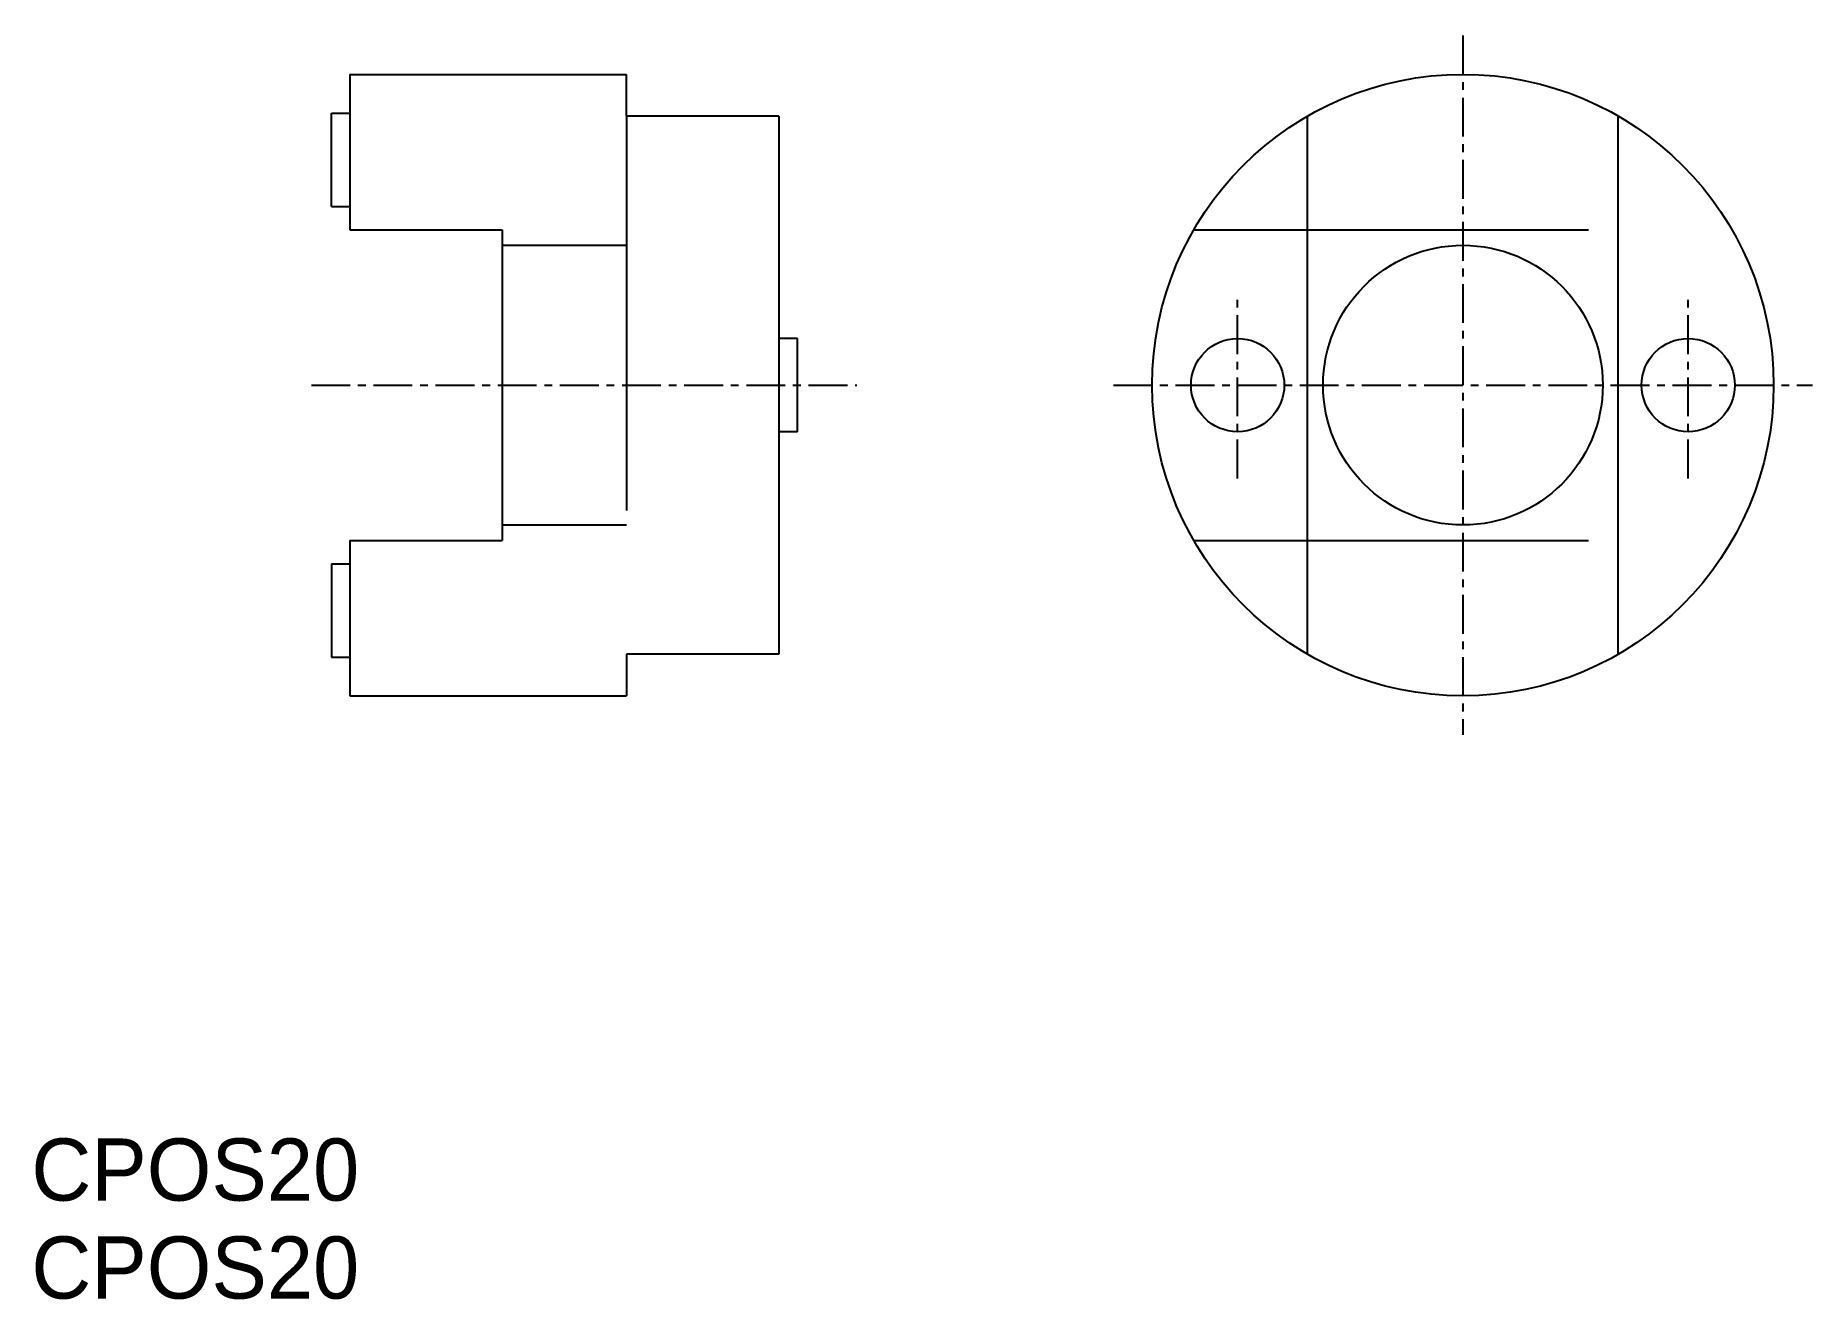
# Model space of a CAD drawing. Extents: x 118 to 175.2, y 95.9 to 136.6.
import ezdxf

# ---------------------------------------------------------------- set-up
doc = ezdxf.new("R2010")
doc.units = 0
doc.linetypes.add('CENTER', pattern=[2, 1.25, -0.25, 0.25, -0.25])
doc.linetypes.add('DASHED', pattern=[19.05, 12.7, -6.35])
doc.layers.get('0').update_dxf_attribs({"linetype": 'CONTINUOUS'})
doc.layers.add('CENTER', color=1, linetype='CENTER')

msp = doc.modelspace()

# ---------------------------------------------------------------- linework, layer by layer
for p, q in [((128.114, 135.305), (128.114, 130.305)), ((128.114, 135.305), (137.014, 135.305)), ((137.014, 133.965), (137.014, 135.305)), ((127.514, 131.055), (127.514, 134.055)), ((127.514, 134.055), (128.114, 134.055)), ((141.914, 133.965), (137.014, 133.965)), ((141.914, 133.965), (141.914, 116.645)), ((158.931, 116.645), (158.931, 133.965)), ((168.931, 116.645), (168.931, 133.965)), ((127.514, 131.055), (128.114, 131.055)), ((128.114, 130.305), (133.014, 130.305)), ((133.014, 130.305), (133.014, 120.305)), ((142.514, 126.805), (141.914, 126.805)), ((142.514, 123.805), (142.514, 126.805)), ((142.514, 123.805), (141.914, 123.805)), ((128.114, 120.305), (133.014, 120.305)), ((128.114, 120.305), (128.114, 115.305)), ((127.514, 119.555), (128.114, 119.555)), ((127.514, 119.555), (127.514, 116.555)), ((127.514, 116.555), (128.114, 116.555)), ((137.014, 116.645), (137.014, 115.305)), ((141.914, 116.645), (137.014, 116.645)), ((128.114, 115.305), (137.014, 115.305))]:
    msp.add_line(p, q)
at = {"color": 3, "linetype": 'DASHED'}
for p, q in [((137.014, 133.965), (137.014, 116.645)), ((155.27, 130.305), (172.591, 130.305)), ((133.014, 129.805), (137.014, 129.805)), ((133.014, 120.805), (137.014, 120.805)), ((155.27, 120.305), (172.591, 120.305))]:
    msp.add_line(p, q, dxfattribs=at)
for centre, radius in [((163.931, 125.305), 10), ((163.931, 125.305), 4.5), ((156.681, 125.305), 1.5), ((171.181, 125.305), 1.5)]:
    msp.add_circle(centre, radius)
at = {"layer": 'CENTER', "color": 1, "linetype": 'CENTER'}
for p, q in [((163.931, 136.555), (163.931, 114.055)), ((156.681, 122.305), (156.681, 128.305)), ((171.181, 122.305), (171.181, 128.305)), ((126.87, 125.305), (144.421, 125.305)), ((152.681, 125.305), (175.181, 125.305))]:
    msp.add_line(p, q, dxfattribs=at)

# ---------------------------------------------------------------- texts
for p in [(117.858, 99.061), (117.858, 95.909)]:
    msp.add_text('CPOS20', height=2).set_placement(p)

doc.saveas('drawing.dxf')
